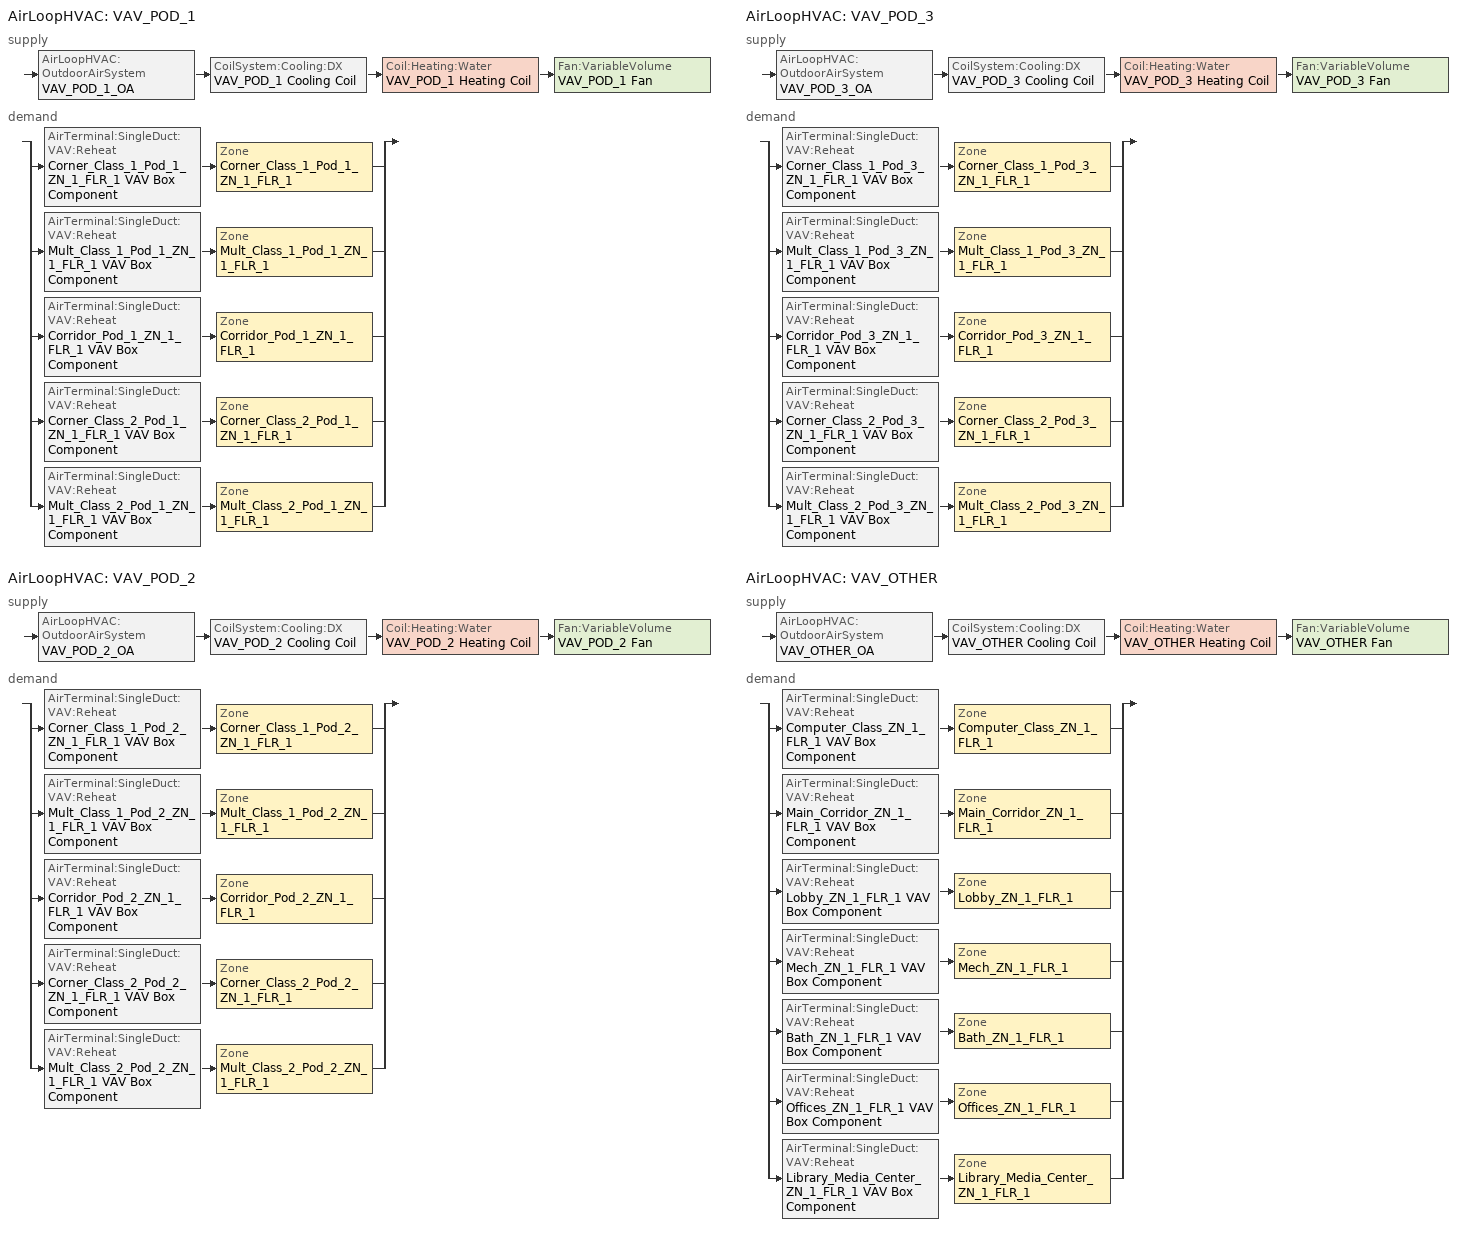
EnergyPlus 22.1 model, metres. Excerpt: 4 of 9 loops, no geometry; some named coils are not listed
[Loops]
AirLoopHVAC 'VAV_POD_1'
 supply: AirLoopHVAC:OutdoorAirSystem 'VAV_POD_1_OA' > CoilSystem:Cooling:DX 'VAV_POD_1 Cooling Coil' > Coil:Heating:Water 'VAV_POD_1 Heating Coil' > Fan:VariableVolume 'VAV_POD_1 Fan'
 demand: split
  | AirTerminal:SingleDuct:VAV:Reheat 'Corner_Class_1_Pod_1_ZN_1_FLR_1 VAV Box Component' > Zone 'Corner_Class_1_Pod_1_ZN_1_FLR_1'
  | AirTerminal:SingleDuct:VAV:Reheat 'Mult_Class_1_Pod_1_ZN_1_FLR_1 VAV Box Component' > Zone 'Mult_Class_1_Pod_1_ZN_1_FLR_1'
  | AirTerminal:SingleDuct:VAV:Reheat 'Corridor_Pod_1_ZN_1_FLR_1 VAV Box Component' > Zone 'Corridor_Pod_1_ZN_1_FLR_1'
  | AirTerminal:SingleDuct:VAV:Reheat 'Corner_Class_2_Pod_1_ZN_1_FLR_1 VAV Box Component' > Zone 'Corner_Class_2_Pod_1_ZN_1_FLR_1'
  | AirTerminal:SingleDuct:VAV:Reheat 'Mult_Class_2_Pod_1_ZN_1_FLR_1 VAV Box Component' > Zone 'Mult_Class_2_Pod_1_ZN_1_FLR_1'
AirLoopHVAC 'VAV_POD_2'
 supply: AirLoopHVAC:OutdoorAirSystem 'VAV_POD_2_OA' > CoilSystem:Cooling:DX 'VAV_POD_2 Cooling Coil' > Coil:Heating:Water 'VAV_POD_2 Heating Coil' > Fan:VariableVolume 'VAV_POD_2 Fan'
 demand: split
  | AirTerminal:SingleDuct:VAV:Reheat 'Corner_Class_1_Pod_2_ZN_1_FLR_1 VAV Box Component' > Zone 'Corner_Class_1_Pod_2_ZN_1_FLR_1'
  | AirTerminal:SingleDuct:VAV:Reheat 'Mult_Class_1_Pod_2_ZN_1_FLR_1 VAV Box Component' > Zone 'Mult_Class_1_Pod_2_ZN_1_FLR_1'
  | AirTerminal:SingleDuct:VAV:Reheat 'Corridor_Pod_2_ZN_1_FLR_1 VAV Box Component' > Zone 'Corridor_Pod_2_ZN_1_FLR_1'
  | AirTerminal:SingleDuct:VAV:Reheat 'Corner_Class_2_Pod_2_ZN_1_FLR_1 VAV Box Component' > Zone 'Corner_Class_2_Pod_2_ZN_1_FLR_1'
  | AirTerminal:SingleDuct:VAV:Reheat 'Mult_Class_2_Pod_2_ZN_1_FLR_1 VAV Box Component' > Zone 'Mult_Class_2_Pod_2_ZN_1_FLR_1'
AirLoopHVAC 'VAV_POD_3'
 supply: AirLoopHVAC:OutdoorAirSystem 'VAV_POD_3_OA' > CoilSystem:Cooling:DX 'VAV_POD_3 Cooling Coil' > Coil:Heating:Water 'VAV_POD_3 Heating Coil' > Fan:VariableVolume 'VAV_POD_3 Fan'
 demand: split
  | AirTerminal:SingleDuct:VAV:Reheat 'Corner_Class_1_Pod_3_ZN_1_FLR_1 VAV Box Component' > Zone 'Corner_Class_1_Pod_3_ZN_1_FLR_1'
  | AirTerminal:SingleDuct:VAV:Reheat 'Mult_Class_1_Pod_3_ZN_1_FLR_1 VAV Box Component' > Zone 'Mult_Class_1_Pod_3_ZN_1_FLR_1'
  | AirTerminal:SingleDuct:VAV:Reheat 'Corridor_Pod_3_ZN_1_FLR_1 VAV Box Component' > Zone 'Corridor_Pod_3_ZN_1_FLR_1'
  | AirTerminal:SingleDuct:VAV:Reheat 'Corner_Class_2_Pod_3_ZN_1_FLR_1 VAV Box Component' > Zone 'Corner_Class_2_Pod_3_ZN_1_FLR_1'
  | AirTerminal:SingleDuct:VAV:Reheat 'Mult_Class_2_Pod_3_ZN_1_FLR_1 VAV Box Component' > Zone 'Mult_Class_2_Pod_3_ZN_1_FLR_1'
AirLoopHVAC 'VAV_OTHER'
 supply: AirLoopHVAC:OutdoorAirSystem 'VAV_OTHER_OA' > CoilSystem:Cooling:DX 'VAV_OTHER Cooling Coil' > Coil:Heating:Water 'VAV_OTHER Heating Coil' > Fan:VariableVolume 'VAV_OTHER Fan'
 demand: split
  | AirTerminal:SingleDuct:VAV:Reheat 'Computer_Class_ZN_1_FLR_1 VAV Box Component' > Zone 'Computer_Class_ZN_1_FLR_1'
  | AirTerminal:SingleDuct:VAV:Reheat 'Main_Corridor_ZN_1_FLR_1 VAV Box Component' > Zone 'Main_Corridor_ZN_1_FLR_1'
  | AirTerminal:SingleDuct:VAV:Reheat 'Lobby_ZN_1_FLR_1 VAV Box Component' > Zone 'Lobby_ZN_1_FLR_1'
  | AirTerminal:SingleDuct:VAV:Reheat 'Mech_ZN_1_FLR_1 VAV Box Component' > Zone 'Mech_ZN_1_FLR_1'
  | AirTerminal:SingleDuct:VAV:Reheat 'Bath_ZN_1_FLR_1 VAV Box Component' > Zone 'Bath_ZN_1_FLR_1'
  | AirTerminal:SingleDuct:VAV:Reheat 'Offices_ZN_1_FLR_1 VAV Box Component' > Zone 'Offices_ZN_1_FLR_1'
  | AirTerminal:SingleDuct:VAV:Reheat 'Library_Media_Center_ZN_1_FLR_1 VAV Box Component' > Zone 'Library_Media_Center_ZN_1_FLR_1'
[DesignSpecification:OutdoorAir]
Name | Outdoor Air Method | Outdoor Air Flow per Person | Outdoor Air Flow per Zone Floor Area
SZ DSOA Corner_Class_1_Pod_1_ZN_1_FLR_1; SZ DSOA Mult_Class_1_Pod_1_ZN_1_FLR_1; SZ DSOA Corner_Class_2_Pod_1_ZN_1_FLR_1; SZ DSOA Mult_Class_2_Pod_1_ZN_1_FLR_1; SZ DSOA Corner_Class_1_Pod_2_ZN_1_FLR_1; SZ DSOA Mult_Class_1_Pod_2_ZN_1_FLR_1; SZ DSOA Corner_Class_2_Pod_2_ZN_1_FLR_1; SZ DSOA Mult_Class_2_Pod_2_ZN_1_FLR_1; SZ DSOA Corner_Class_1_Pod_3_ZN_1_FLR_1; SZ DSOA Mult_Class_1_Pod_3_ZN_1_FLR_1; SZ DSOA Corner_Class_2_Pod_3_ZN_1_FLR_1; SZ DSOA Mult_Class_2_Pod_3_ZN_1_FLR_1; SZ DSOA Computer_Class_ZN_1_FLR_1 | Sum | 0.00471947 | 0.000609599
SZ DSOA Corridor_Pod_1_ZN_1_FLR_1; SZ DSOA Corridor_Pod_2_ZN_1_FLR_1; SZ DSOA Corridor_Pod_3_ZN_1_FLR_1; SZ DSOA Main_Corridor_ZN_1_FLR_1 | Flow/Area |  | 0.0003048
SZ DSOA Lobby_ZN_1_FLR_1 | Flow/Area |  | 0.000558799
SZ DSOA Mech_ZN_1_FLR_1; SZ DSOA Bath_ZN_1_FLR_1 | Flow/Area |  | 0
SZ DSOA Offices_ZN_1_FLR_1 | Flow/Area |  | 0.0004318
SZ DSOA Library_Media_Center_ZN_1_FLR_1 | Flow/Area |  | 0.000863599
[DesignSpecification:ZoneAirDistribution] Zone Air Distribution Effectiveness in Cooling Mode=1; Zone Air Distribution Effectiveness in Heating Mode=1
Name | Minimum Zone Ventilation Efficiency
VAV_Zone_AirDistribution | 0.6
CM DSZAD Building
[Sizing:Zone] Zone Cooling Design Supply Air Temperature Input Method=SupplyAirTemperature; Zone Cooling Design Supply Air Temperature=12.8; Zone Heating Design Supply Air Temperature Input Method=SupplyAirTemperature; Zone Heating Design Supply Air Temperature=40; Zone Cooling Design Supply Air Humidity Ratio=0.0085; Zone Heating Design Supply Air Humidity Ratio=0.008; Cooling Design Air Flow Rate=0; Cooling Minimum Air Flow Fraction=0; Heating Design Air Flow Method=DesignDay; Heating Design Air Flow Rate=0; Design Specification Zone Air Distribution Object=VAV_Zone_AirDistribution
Name | Design Specification Outdoor Air Object | Cooling Design Air Flow Method | Cooling Minimum Air Flow
Corner_Class_1_Pod_1_ZN_1_FLR_1 | SZ DSOA Corner_Class_1_Pod_1_ZN_1_FLR_1 | DesignDay
Mult_Class_1_Pod_1_ZN_1_FLR_1 | SZ DSOA Mult_Class_1_Pod_1_ZN_1_FLR_1 | DesignDay
Corridor_Pod_1_ZN_1_FLR_1 | SZ DSOA Corridor_Pod_1_ZN_1_FLR_1 | DesignDay
Corner_Class_2_Pod_1_ZN_1_FLR_1 | SZ DSOA Corner_Class_2_Pod_1_ZN_1_FLR_1 | DesignDay
Mult_Class_2_Pod_1_ZN_1_FLR_1 | SZ DSOA Mult_Class_2_Pod_1_ZN_1_FLR_1 | DesignDay
Corner_Class_1_Pod_2_ZN_1_FLR_1 | SZ DSOA Corner_Class_1_Pod_2_ZN_1_FLR_1 | DesignDay
Mult_Class_1_Pod_2_ZN_1_FLR_1 | SZ DSOA Mult_Class_1_Pod_2_ZN_1_FLR_1 | DesignDay
Corridor_Pod_2_ZN_1_FLR_1 | SZ DSOA Corridor_Pod_2_ZN_1_FLR_1 | DesignDay
Corner_Class_2_Pod_2_ZN_1_FLR_1 | SZ DSOA Corner_Class_2_Pod_2_ZN_1_FLR_1 | DesignDay
Mult_Class_2_Pod_2_ZN_1_FLR_1 | SZ DSOA Mult_Class_2_Pod_2_ZN_1_FLR_1 | DesignDay
Corner_Class_1_Pod_3_ZN_1_FLR_1 | SZ DSOA Corner_Class_1_Pod_3_ZN_1_FLR_1 | DesignDay
Mult_Class_1_Pod_3_ZN_1_FLR_1 | SZ DSOA Mult_Class_1_Pod_3_ZN_1_FLR_1 | DesignDay
Corridor_Pod_3_ZN_1_FLR_1 | SZ DSOA Corridor_Pod_3_ZN_1_FLR_1 | DesignDay
Corner_Class_2_Pod_3_ZN_1_FLR_1 | SZ DSOA Corner_Class_2_Pod_3_ZN_1_FLR_1 | DesignDay
Mult_Class_2_Pod_3_ZN_1_FLR_1 | SZ DSOA Mult_Class_2_Pod_3_ZN_1_FLR_1 | DesignDay
Computer_Class_ZN_1_FLR_1 | SZ DSOA Computer_Class_ZN_1_FLR_1 | DesignDay
Main_Corridor_ZN_1_FLR_1 | SZ DSOA Main_Corridor_ZN_1_FLR_1 | DesignDay
Lobby_ZN_1_FLR_1 | SZ DSOA Lobby_ZN_1_FLR_1 | DesignDay
Mech_ZN_1_FLR_1 | SZ DSOA Mech_ZN_1_FLR_1 | DesignDay
Bath_ZN_1_FLR_1 | SZ DSOA Bath_ZN_1_FLR_1 | DesignDayWithLimit | 0
Offices_ZN_1_FLR_1 | SZ DSOA Offices_ZN_1_FLR_1 | DesignDay
Library_Media_Center_ZN_1_FLR_1 | SZ DSOA Library_Media_Center_ZN_1_FLR_1 | DesignDay
[Sizing:System] Type of Load to Size On=Sensible; Central Heating Maximum System Air Flow Ratio=0.3; Preheat Design Temperature=7; Preheat Design Humidity Ratio=0.008; Precool Design Temperature=12.8; Precool Design Humidity Ratio=0.008; Central Cooling Design Supply Air Temperature=12.8; Central Heating Design Supply Air Temperature=12.8; Type of Zone Sum to Use=Coincident; 100 Outdoor Air in Cooling=No; 100 Outdoor Air in Heating=No; Central Cooling Design Supply Air Humidity Ratio=0.0085; Central Heating Design Supply Air Humidity Ratio=0.008; Cooling Supply Air Flow Rate Method=DesignDay; Cooling Supply Air Flow Rate=0; Heating Supply Air Flow Rate Method=DesignDay; Heating Supply Air Flow Rate=0; System Outdoor Air Method=ZoneSum
Name | Design Outdoor Air Flow Rate
VAV_POD_1; VAV_POD_2 | 2.9651
VAV_POD_3 | 2.5591
VAV_OTHER | 1.4686
[ZoneControl:Thermostat] Control Type Schedule=Dual Zone Control Type Sched
Name | Zone or ZoneList | Control 1
Corner_Class_1_Pod_1_ZN_1_FLR_1 Thermostat | Corner_Class_1_Pod_1_ZN_1_FLR_1 | Corner_Class_1_Pod_1_ZN_1_FLR_1 Dual SP Control
Mult_Class_1_Pod_1_ZN_1_FLR_1 Thermostat | Mult_Class_1_Pod_1_ZN_1_FLR_1 | Mult_Class_1_Pod_1_ZN_1_FLR_1 Dual SP Control
Corridor_Pod_1_ZN_1_FLR_1 Thermostat | Corridor_Pod_1_ZN_1_FLR_1 | Corridor_Pod_1_ZN_1_FLR_1 Dual SP Control
Corner_Class_2_Pod_1_ZN_1_FLR_1 Thermostat | Corner_Class_2_Pod_1_ZN_1_FLR_1 | Corner_Class_2_Pod_1_ZN_1_FLR_1 Dual SP Control
Mult_Class_2_Pod_1_ZN_1_FLR_1 Thermostat | Mult_Class_2_Pod_1_ZN_1_FLR_1 | Mult_Class_2_Pod_1_ZN_1_FLR_1 Dual SP Control
Corner_Class_1_Pod_2_ZN_1_FLR_1 Thermostat | Corner_Class_1_Pod_2_ZN_1_FLR_1 | Corner_Class_1_Pod_2_ZN_1_FLR_1 Dual SP Control
Mult_Class_1_Pod_2_ZN_1_FLR_1 Thermostat | Mult_Class_1_Pod_2_ZN_1_FLR_1 | Mult_Class_1_Pod_2_ZN_1_FLR_1 Dual SP Control
Corridor_Pod_2_ZN_1_FLR_1 Thermostat | Corridor_Pod_2_ZN_1_FLR_1 | Corridor_Pod_2_ZN_1_FLR_1 Dual SP Control
Corner_Class_2_Pod_2_ZN_1_FLR_1 Thermostat | Corner_Class_2_Pod_2_ZN_1_FLR_1 | Corner_Class_2_Pod_2_ZN_1_FLR_1 Dual SP Control
Mult_Class_2_Pod_2_ZN_1_FLR_1 Thermostat | Mult_Class_2_Pod_2_ZN_1_FLR_1 | Mult_Class_2_Pod_2_ZN_1_FLR_1 Dual SP Control
Corner_Class_1_Pod_3_ZN_1_FLR_1 Thermostat | Corner_Class_1_Pod_3_ZN_1_FLR_1 | Corner_Class_1_Pod_3_ZN_1_FLR_1 Dual SP Control
Mult_Class_1_Pod_3_ZN_1_FLR_1 Thermostat | Mult_Class_1_Pod_3_ZN_1_FLR_1 | Mult_Class_1_Pod_3_ZN_1_FLR_1 Dual SP Control
Corridor_Pod_3_ZN_1_FLR_1 Thermostat | Corridor_Pod_3_ZN_1_FLR_1 | Corridor_Pod_3_ZN_1_FLR_1 Dual SP Control
Corner_Class_2_Pod_3_ZN_1_FLR_1 Thermostat | Corner_Class_2_Pod_3_ZN_1_FLR_1 | Corner_Class_2_Pod_3_ZN_1_FLR_1 Dual SP Control
Mult_Class_2_Pod_3_ZN_1_FLR_1 Thermostat | Mult_Class_2_Pod_3_ZN_1_FLR_1 | Mult_Class_2_Pod_3_ZN_1_FLR_1 Dual SP Control
Computer_Class_ZN_1_FLR_1 Thermostat | Computer_Class_ZN_1_FLR_1 | Computer_Class_ZN_1_FLR_1 Dual SP Control
Main_Corridor_ZN_1_FLR_1 Thermostat | Main_Corridor_ZN_1_FLR_1 | Main_Corridor_ZN_1_FLR_1 Dual SP Control
Lobby_ZN_1_FLR_1 Thermostat | Lobby_ZN_1_FLR_1 | Lobby_ZN_1_FLR_1 Dual SP Control
Mech_ZN_1_FLR_1 Thermostat | Mech_ZN_1_FLR_1 | Mech_ZN_1_FLR_1 Dual SP Control
Bath_ZN_1_FLR_1 Thermostat | Bath_ZN_1_FLR_1 | Bath_ZN_1_FLR_1 Dual SP Control
Offices_ZN_1_FLR_1 Thermostat | Offices_ZN_1_FLR_1 | Offices_ZN_1_FLR_1 Dual SP Control
Library_Media_Center_ZN_1_FLR_1 Thermostat | Library_Media_Center_ZN_1_FLR_1 | Library_Media_Center_ZN_1_FLR_1 Dual SP Control
[ThermostatSetpoint:DualSetpoint]
Name | Heating Setpoint Temperature Schedule | Cooling Setpoint Temperature Schedule
Corner_Class_1_Pod_1_ZN_1_FLR_1 Dual SP Control; Mult_Class_1_Pod_1_ZN_1_FLR_1 Dual SP Control; Corridor_Pod_1_ZN_1_FLR_1 Dual SP Control; Corner_Class_2_Pod_1_ZN_1_FLR_1 Dual SP Control; Mult_Class_2_Pod_1_ZN_1_FLR_1 Dual SP Control; Corner_Class_1_Pod_2_ZN_1_FLR_1 Dual SP Control; Mult_Class_1_Pod_2_ZN_1_FLR_1 Dual SP Control; Corridor_Pod_2_ZN_1_FLR_1 Dual SP Control; Corner_Class_2_Pod_2_ZN_1_FLR_1 Dual SP Control; Mult_Class_2_Pod_2_ZN_1_FLR_1 Dual SP Control; Corner_Class_1_Pod_3_ZN_1_FLR_1 Dual SP Control; Mult_Class_1_Pod_3_ZN_1_FLR_1 Dual SP Control; Corridor_Pod_3_ZN_1_FLR_1 Dual SP Control; Corner_Class_2_Pod_3_ZN_1_FLR_1 Dual SP Control; Mult_Class_2_Pod_3_ZN_1_FLR_1 Dual SP Control; Computer_Class_ZN_1_FLR_1 Dual SP Control; Main_Corridor_ZN_1_FLR_1 Dual SP Control; Lobby_ZN_1_FLR_1 Dual SP Control; Library_Media_Center_ZN_1_FLR_1 Dual SP Control | HTGSETP_SCH_YES_OPTIMUM | CLGSETP_SCH_YES_OPTIMUM
Mech_ZN_1_FLR_1 Dual SP Control; Bath_ZN_1_FLR_1 Dual SP Control | HTGSETP_SCH_Setback | CLGSETP_SCH_setup
Offices_ZN_1_FLR_1 Dual SP Control | HTGSETP_SCH_YES_OPTIMUM_w_SB | CLGSETP_SCH_YES_OPTIMUM_w_SB
[AirTerminal:SingleDuct:VAV:Reheat] Availability Schedule=Always_On; Maximum Air Flow Rate=AUTOSIZE; Maximum Hot Water or Steam Flow Rate=AUTOSIZE; Minimum Hot Water or Steam Flow Rate=0; Convergence Tolerance=0.001; Damper Heating Action=ReverseWithLimits; Maximum Flow Fraction During Reheat=0.5; Maximum Reheat Air Temperature=40
Name | Zone Minimum Air Flow Input Method | Constant Minimum Air Flow Fraction | Reheat Coil | Minimum Air Flow Fraction Schedule
Corner_Class_1_Pod_1_ZN_1_FLR_1 VAV Box Component | Constant | 0.529 | Corner_Class_1_Pod_1_ZN_1_FLR_1 VAV Box Reheat Coil
Mult_Class_1_Pod_1_ZN_1_FLR_1 VAV Box Component | Constant | 0.653 | Mult_Class_1_Pod_1_ZN_1_FLR_1 VAV Box Reheat Coil
Corridor_Pod_1_ZN_1_FLR_1 VAV Box Component | Constant | 0.226 | Corridor_Pod_1_ZN_1_FLR_1 VAV Box Reheat Coil
Corner_Class_2_Pod_1_ZN_1_FLR_1 VAV Box Component | Constant | 0.582 | Corner_Class_2_Pod_1_ZN_1_FLR_1 VAV Box Reheat Coil
Mult_Class_2_Pod_1_ZN_1_FLR_1 VAV Box Component | Constant | 0.797 | Mult_Class_2_Pod_1_ZN_1_FLR_1 VAV Box Reheat Coil
Corner_Class_1_Pod_2_ZN_1_FLR_1 VAV Box Component | Constant | 0.536 | Corner_Class_1_Pod_2_ZN_1_FLR_1 VAV Box Reheat Coil
Mult_Class_1_Pod_2_ZN_1_FLR_1 VAV Box Component | Constant | 0.669 | Mult_Class_1_Pod_2_ZN_1_FLR_1 VAV Box Reheat Coil
Corridor_Pod_2_ZN_1_FLR_1 VAV Box Component | Constant | 0.227 | Corridor_Pod_2_ZN_1_FLR_1 VAV Box Reheat Coil
Corner_Class_2_Pod_2_ZN_1_FLR_1 VAV Box Component | Constant | 0.582 | Corner_Class_2_Pod_2_ZN_1_FLR_1 VAV Box Reheat Coil
Mult_Class_2_Pod_2_ZN_1_FLR_1 VAV Box Component | Constant | 0.797 | Mult_Class_2_Pod_2_ZN_1_FLR_1 VAV Box Reheat Coil
Corner_Class_1_Pod_3_ZN_1_FLR_1 VAV Box Component | Constant | 0.536 | Corner_Class_1_Pod_3_ZN_1_FLR_1 VAV Box Reheat Coil
Mult_Class_1_Pod_3_ZN_1_FLR_1 VAV Box Component | Constant | 0.665 | Mult_Class_1_Pod_3_ZN_1_FLR_1 VAV Box Reheat Coil
Corridor_Pod_3_ZN_1_FLR_1 VAV Box Component | Constant | 0.223 | Corridor_Pod_3_ZN_1_FLR_1 VAV Box Reheat Coil
Corner_Class_2_Pod_3_ZN_1_FLR_1 VAV Box Component | Constant | 0.574 | Corner_Class_2_Pod_3_ZN_1_FLR_1 VAV Box Reheat Coil
Mult_Class_2_Pod_3_ZN_1_FLR_1 VAV Box Component | Constant | 0.772 | Mult_Class_2_Pod_3_ZN_1_FLR_1 VAV Box Reheat Coil
Computer_Class_ZN_1_FLR_1 VAV Box Component | Constant | 0.71 | Computer_Class_ZN_1_FLR_1 VAV Box Reheat Coil
Main_Corridor_ZN_1_FLR_1 VAV Box Component | Constant | 0.311 | Main_Corridor_ZN_1_FLR_1 VAV Box Reheat Coil
Lobby_ZN_1_FLR_1 VAV Box Component | Constant | 0.287 | Lobby_ZN_1_FLR_1 VAV Box Reheat Coil
Mech_ZN_1_FLR_1 VAV Box Component | Constant | 0.01 | Mech_ZN_1_FLR_1 VAV Box Reheat Coil
Bath_ZN_1_FLR_1 VAV Box Component | Constant | 0.01 | Bath_ZN_1_FLR_1 VAV Box Reheat Coil
Offices_ZN_1_FLR_1 VAV Box Component | Scheduled |  | Offices_ZN_1_FLR_1 VAV Box Reheat Coil | Offices_ZN_1_FLR_1_MDP_Sch
Library_Media_Center_ZN_1_FLR_1 VAV Box Component | Constant | 0.383 | Library_Media_Center_ZN_1_FLR_1 VAV Box Reheat Coil
[Zone equipment]
Corner_Class_1_Pod_1_ZN_1_FLR_1: Corner_Class_1_Pod_1_ZN_1_FLR_1 VAV Box Component
Mult_Class_1_Pod_1_ZN_1_FLR_1: Mult_Class_1_Pod_1_ZN_1_FLR_1 VAV Box Component
Corridor_Pod_1_ZN_1_FLR_1: Corridor_Pod_1_ZN_1_FLR_1 VAV Box Component
Corner_Class_2_Pod_1_ZN_1_FLR_1: Corner_Class_2_Pod_1_ZN_1_FLR_1 VAV Box Component
Mult_Class_2_Pod_1_ZN_1_FLR_1: Mult_Class_2_Pod_1_ZN_1_FLR_1 VAV Box Component
Corner_Class_1_Pod_2_ZN_1_FLR_1: Corner_Class_1_Pod_2_ZN_1_FLR_1 VAV Box Component
Mult_Class_1_Pod_2_ZN_1_FLR_1: Mult_Class_1_Pod_2_ZN_1_FLR_1 VAV Box Component
Corridor_Pod_2_ZN_1_FLR_1: Corridor_Pod_2_ZN_1_FLR_1 VAV Box Component
Corner_Class_2_Pod_2_ZN_1_FLR_1: Corner_Class_2_Pod_2_ZN_1_FLR_1 VAV Box Component
Mult_Class_2_Pod_2_ZN_1_FLR_1: Mult_Class_2_Pod_2_ZN_1_FLR_1 VAV Box Component
Corner_Class_1_Pod_3_ZN_1_FLR_1: Corner_Class_1_Pod_3_ZN_1_FLR_1 VAV Box Component
Mult_Class_1_Pod_3_ZN_1_FLR_1: Mult_Class_1_Pod_3_ZN_1_FLR_1 VAV Box Component
Corridor_Pod_3_ZN_1_FLR_1: Corridor_Pod_3_ZN_1_FLR_1 VAV Box Component
Corner_Class_2_Pod_3_ZN_1_FLR_1: Corner_Class_2_Pod_3_ZN_1_FLR_1 VAV Box Component
Mult_Class_2_Pod_3_ZN_1_FLR_1: Mult_Class_2_Pod_3_ZN_1_FLR_1 VAV Box Component
Computer_Class_ZN_1_FLR_1: Computer_Class_ZN_1_FLR_1 VAV Box Component
Main_Corridor_ZN_1_FLR_1: Main_Corridor_ZN_1_FLR_1 VAV Box Component
Lobby_ZN_1_FLR_1: Lobby_ZN_1_FLR_1 VAV Box Component
Mech_ZN_1_FLR_1: Mech_ZN_1_FLR_1 VAV Box Component
Bath_ZN_1_FLR_1: Bath_ZN_1_FLR_1 Exhaust Fan, Bath_ZN_1_FLR_1 VAV Box Component
Offices_ZN_1_FLR_1: Offices_ZN_1_FLR_1 VAV Box Component
Library_Media_Center_ZN_1_FLR_1: Library_Media_Center_ZN_1_FLR_1 Exhaust Fan, Library_Media_Center_ZN_1_FLR_1 VAV Box Component
[Fan:VariableVolume] Availability Schedule=HVACOperationSchd; Pressure Rise=1389.42; Maximum Flow Rate=AUTOSIZE; Fan Power Minimum Flow Rate Input Method=Fraction; Fan Power Minimum Flow Fraction=0.25; Motor In Airstream Fraction=1; Fan Power Coefficient 1=0.0408; Fan Power Coefficient 2=0.088; Fan Power Coefficient 3=-0.0729; Fan Power Coefficient 4=0.9437; Fan Power Coefficient 5=0
Name | Fan Total Efficiency | Motor Efficiency
VAV_POD_1 Fan; VAV_POD_2 Fan; VAV_OTHER Fan | 0.6045 | 0.93
VAV_POD_3 Fan | 0.6006 | 0.924
[Fan:ZoneExhaust] Availability Schedule=Hours_of_operation; Maximum Flow Rate=0.283168; EndUse Subcategory=General
Name | Fan Total Efficiency | Pressure Rise | Balanced Exhaust Fraction Schedule
Bath_ZN_1_FLR_1 Exhaust Fan | 0.385 | 125 | Bath_ZN_1_FLR_1 Exhaust Fan Balanced Exhaust Fraction Schedule
Library_Media_Center_ZN_1_FLR_1 Exhaust Fan | 1 | 0
[Coil:Cooling:DX:TwoSpeed] Availability Schedule=Always_On; High Speed Gross Rated Total Cooling Capacity=AUTOSIZE; High Speed Rated Sensible Heat Ratio=AUTOSIZE; High Speed Gross Rated Cooling COP=3.56925; High Speed Rated Air Flow Rate=AUTOSIZE; Total Cooling Capacity Function of Temperature Curve=LgDX_CapFT; Total Cooling Capacity Function of Flow Fraction Curve=LgDX_CapFF; Energy Input Ratio Function of Temperature Curve=LgDX_EIRFT; Energy Input Ratio Function of Flow Fraction Curve=LgDX_EIRFF; Part Load Fraction Correlation Curve=LgDX_PLR; Low Speed Gross Rated Total Cooling Capacity=AUTOSIZE; Low Speed Gross Rated Sensible Heat Ratio=AUTOSIZE; Low Speed Gross Rated Cooling COP=3.56925; Low Speed Rated Air Flow Rate=AUTOSIZE; Low Speed Total Cooling Capacity Function of Temperature Curve=LgDX_CapFT; Low Speed Energy Input Ratio Function of Temperature Curve=LgDX_EIRFT
VAV_POD_1 Cooling Coil; VAV_POD_2 Cooling Coil; VAV_POD_3 Cooling Coil; VAV_OTHER Cooling Coil
[Coil:Heating:Water] Availability Schedule=Always_On; UFactor Times Area Value=AUTOSIZE; Maximum Water Flow Rate=AUTOSIZE; Performance Input Method=UFactorTimesAreaAndDesignWaterFlowRate; Rated Capacity=AUTOSIZE; Rated Inlet Water Temperature=60; Rated Inlet Air Temperature=2.8; Rated Outlet Water Temperature=48.89; Rated Outlet Air Temperature=12.8
VAV_POD_1 Heating Coil; VAV_POD_2 Heating Coil; VAV_POD_3 Heating Coil; VAV_OTHER Heating Coil
[CoilSystem:Cooling:DX] Availability Schedule=Always_On
Name | Cooling Coil
VAV_POD_1 Cooling Coil | VAV_POD_1 Cooling Coil
VAV_POD_2 Cooling Coil | VAV_POD_2 Cooling Coil
VAV_POD_3 Cooling Coil | VAV_POD_3 Cooling Coil
VAV_OTHER Cooling Coil | VAV_OTHER Cooling Coil
[HeatExchanger:AirToAir:SensibleAndLatent] Availability Schedule=Always_On; Nominal Supply Air Flow Rate=AUTOSIZE; Sensible Effectiveness at 100 Heating Air Flow=0.7; Latent Effectiveness at 100 Heating Air Flow=0.6; Sensible Effectiveness at 75 Heating Air Flow=0.7; Latent Effectiveness at 75 Heating Air Flow=0.6; Sensible Effectiveness at 100 Cooling Air Flow=0.75; Latent Effectiveness at 100 Cooling Air Flow=0.6; Sensible Effectiveness at 75 Cooling Air Flow=0.75; Latent Effectiveness at 75 Cooling Air Flow=0.6; Supply Air Outlet Temperature Control=Yes; Heat Exchanger Type=Rotary; Frost Control Type=ExhaustOnly; Threshold Temperature=-23.3; Initial Defrost Time Fraction=0.167; Rate of Defrost Time Fraction Increase=1.44
Name | Nominal Electric Power
VAV_POD_1 OA Heat Recovery; VAV_POD_2 OA Heat Recovery | 2177.46
VAV_POD_3 OA Heat Recovery | 1886.15
[Controller:WaterCoil] Control Variable=Temperature; Action=NORMAL; Actuator Variable=FLOW; Controller Convergence Tolerance=0.0001; Maximum Actuated Flow=AUTOSIZE; Minimum Actuated Flow=0
VAV_POD_1_HeatC_Controller; VAV_POD_2_HeatC_Controller; VAV_POD_3_HeatC_Controller; VAV_OTHER_HeatC_Controller
[Controller:OutdoorAir] Minimum Outdoor Air Flow Rate=0; Maximum Outdoor Air Flow Rate=AUTOSIZE; Economizer Control Type=DifferentialDryBulb; Economizer Control Action Type=ModulateFlow; Lockout Type=LockoutWithHeating; Minimum Limit Type=FixedMinimum; Minimum Outdoor Air Schedule=MinOA_MotorizedDamper_Sched
Name | Maximum Fraction of Outdoor Air Schedule | Mechanical Ventilation Controller | Heat Recovery Bypass Control Type
VAV_POD_1_OA_Controller | VAV_POD_1 Max OA Fraction | VAV_POD_1_DCV | BypassWhenOAFlowGreaterThanMinimum
VAV_POD_2_OA_Controller | VAV_POD_2 Max OA Fraction | VAV_POD_2_DCV | BypassWhenOAFlowGreaterThanMinimum
VAV_POD_3_OA_Controller | VAV_POD_3 Max OA Fraction | VAV_POD_3_DCV | BypassWhenOAFlowGreaterThanMinimum
VAV_OTHER_OA_Controller | VAV_OTHER Max OA Fraction | VAV_OTHER_DCV
[Controller:MechanicalVentilation] Availability Schedule=MinOA_MotorizedDamper_Sched; Demand Controlled Ventilation=Yes; System Outdoor Air Method=Standard62.1VentilationRateProcedure; Design Specification Zone Air Distribution Object Name 1=CM DSZAD Building; Design Specification Zone Air Distribution Object Name 2=CM DSZAD Building; Design Specification Zone Air Distribution Object Name 3=CM DSZAD Building; Design Specification Zone Air Distribution Object Name 4=CM DSZAD Building; Design Specification Zone Air Distribution Object Name 5=CM DSZAD Building
Name | Zone or ZoneList 1 | Design Specification Outdoor Air Object Name 1 | Zone or ZoneList 2 | Design Specification Outdoor Air Object Name 2 | Zone or ZoneList 3 | Design Specification Outdoor Air Object Name 3 | Zone or ZoneList 4 | Design Specification Outdoor Air Object Name 4 | Zone or ZoneList 5 | Design Specification Outdoor Air Object Name 5 | Zone or ZoneList 6 | Design Specification Outdoor Air Object Name 6 | Design Specification Zone Air Distribution Object Name 6 | Zone or ZoneList 7 | Design Specification Outdoor Air Object Name 7 | Design Specification Zone Air Distribution Object Name 7
VAV_POD_1_DCV | Corner_Class_1_Pod_1_ZN_1_FLR_1 | SZ DSOA Corner_Class_1_Pod_1_ZN_1_FLR_1 | Mult_Class_1_Pod_1_ZN_1_FLR_1 | SZ DSOA Mult_Class_1_Pod_1_ZN_1_FLR_1 | Corridor_Pod_1_ZN_1_FLR_1 | SZ DSOA Corridor_Pod_1_ZN_1_FLR_1 | Corner_Class_2_Pod_1_ZN_1_FLR_1 | SZ DSOA Corner_Class_2_Pod_1_ZN_1_FLR_1 | Mult_Class_2_Pod_1_ZN_1_FLR_1 | SZ DSOA Mult_Class_2_Pod_1_ZN_1_FLR_1
VAV_POD_2_DCV | Corner_Class_1_Pod_2_ZN_1_FLR_1 | SZ DSOA Corner_Class_1_Pod_2_ZN_1_FLR_1 | Mult_Class_1_Pod_2_ZN_1_FLR_1 | SZ DSOA Mult_Class_1_Pod_2_ZN_1_FLR_1 | Corridor_Pod_2_ZN_1_FLR_1 | SZ DSOA Corridor_Pod_2_ZN_1_FLR_1 | Corner_Class_2_Pod_2_ZN_1_FLR_1 | SZ DSOA Corner_Class_2_Pod_2_ZN_1_FLR_1 | Mult_Class_2_Pod_2_ZN_1_FLR_1 | SZ DSOA Mult_Class_2_Pod_2_ZN_1_FLR_1
VAV_POD_3_DCV | Corner_Class_1_Pod_3_ZN_1_FLR_1 | SZ DSOA Corner_Class_1_Pod_3_ZN_1_FLR_1 | Mult_Class_1_Pod_3_ZN_1_FLR_1 | SZ DSOA Mult_Class_1_Pod_3_ZN_1_FLR_1 | Corridor_Pod_3_ZN_1_FLR_1 | SZ DSOA Corridor_Pod_3_ZN_1_FLR_1 | Corner_Class_2_Pod_3_ZN_1_FLR_1 | SZ DSOA Corner_Class_2_Pod_3_ZN_1_FLR_1 | Mult_Class_2_Pod_3_ZN_1_FLR_1 | SZ DSOA Mult_Class_2_Pod_3_ZN_1_FLR_1
VAV_OTHER_DCV | Computer_Class_ZN_1_FLR_1 | SZ DSOA Computer_Class_ZN_1_FLR_1 | Main_Corridor_ZN_1_FLR_1 | SZ DSOA Main_Corridor_ZN_1_FLR_1 | Lobby_ZN_1_FLR_1 | SZ DSOA Lobby_ZN_1_FLR_1 | Mech_ZN_1_FLR_1 | SZ DSOA Mech_ZN_1_FLR_1 | Bath_ZN_1_FLR_1 | SZ DSOA Bath_ZN_1_FLR_1 | Offices_ZN_1_FLR_1 | SZ DSOA Offices_ZN_1_FLR_1 | CM DSZAD Building | Library_Media_Center_ZN_1_FLR_1 | SZ DSOA Library_Media_Center_ZN_1_FLR_1 | CM DSZAD Building
[AirLoopHVAC] Design Supply Air Flow Rate=AUTOSIZE
VAV_POD_1; VAV_POD_2; VAV_POD_3; VAV_OTHER
[EnergyManagementSystem:Sensor]
Name | OutputVariable or OutputMeter Index Key | OutputVariable or OutputMeter
cCL1_Pod_1_ZN_1_FLR_1_LSr | Corner_Class_1_Pod_1_ZN_1_FLR_1 | Zone Lights Electricity Rate
cCL1_Pod_1_ZN_1_FLR_1_OSr; cPOD1_ZN_1_FLR_1_OSr; cPOD2_ZN_1_FLR_1_OSr; cPOD3_ZN_1_FLR_1_OSr; Main_Corridor_ZN_1_FLR_1_OSr; Lobby_ZN_1_FLR_1_OSr; Mech_ZN_1_FLR_1_OSr; Bath_ZN_1_FLR_1_OSr | Corner_Class_1_Pod_1_ZN_1_FLR_1 | People Occupant Count
mCl1_Pod_1_ZN_1_FLR_1_LSr | Mult_Class_1_Pod_1_ZN_1_FLR_1 | Zone Lights Electricity Rate
mCl1_Pod_1_ZN_1_FLR_1_OSr | Mult_Class_1_Pod_1_ZN_1_FLR_1 | People Occupant Count
cPOD1_ZN_1_FLR_1_LSr | Corridor_Pod_1_ZN_1_FLR_1 | Zone Lights Electricity Rate
cCL2_Pod_1_ZN_1_FLR_1_LSr | Corner_Class_2_Pod_1_ZN_1_FLR_1 | Zone Lights Electricity Rate
cCL2_Pod_1_ZN_1_FLR_1_OSr | Corner_Class_2_Pod_1_ZN_1_FLR_1 | People Occupant Count
mCl2_Pod_1_ZN_1_FLR_1_LSr | Mult_Class_2_Pod_1_ZN_1_FLR_1 | Zone Lights Electricity Rate
mCl2_Pod_1_ZN_1_FLR_1_OSr | Mult_Class_2_Pod_1_ZN_1_FLR_1 | People Occupant Count
cCL1_Pod_2_ZN_1_FLR_1_LSr | Corner_Class_1_Pod_2_ZN_1_FLR_1 | Zone Lights Electricity Rate
cCL1_Pod_2_ZN_1_FLR_1_OSr | Corner_Class_1_Pod_2_ZN_1_FLR_1 | People Occupant Count
mCl1_Pod_2_ZN_1_FLR_1_LSr | Mult_Class_1_Pod_2_ZN_1_FLR_1 | Zone Lights Electricity Rate
mCl1_Pod_2_ZN_1_FLR_1_OSr | Mult_Class_1_Pod_2_ZN_1_FLR_1 | People Occupant Count
cPOD2_ZN_1_FLR_1_LSr | Corridor_Pod_2_ZN_1_FLR_1 | Zone Lights Electricity Rate
cCL2_Pod_2_ZN_1_FLR_1_LSr | Corner_Class_2_Pod_2_ZN_1_FLR_1 | Zone Lights Electricity Rate
cCL2_Pod_2_ZN_1_FLR_1_OSr | Corner_Class_2_Pod_2_ZN_1_FLR_1 | People Occupant Count
mCl2_Pod_2_ZN_1_FLR_1_LSr | Mult_Class_2_Pod_2_ZN_1_FLR_1 | Zone Lights Electricity Rate
mCl2_Pod_2_ZN_1_FLR_1_OSr | Mult_Class_2_Pod_2_ZN_1_FLR_1 | People Occupant Count
cCL1_Pod_3_ZN_1_FLR_1_LSr | Corner_Class_1_Pod_3_ZN_1_FLR_1 | Zone Lights Electricity Rate
cCL1_Pod_3_ZN_1_FLR_1_OSr | Corner_Class_1_Pod_3_ZN_1_FLR_1 | People Occupant Count
mCl1_Pod_3_ZN_1_FLR_1_LSr | Mult_Class_1_Pod_3_ZN_1_FLR_1 | Zone Lights Electricity Rate
mCl1_Pod_3_ZN_1_FLR_1_OSr | Mult_Class_1_Pod_3_ZN_1_FLR_1 | People Occupant Count
cPOD3_ZN_1_FLR_1_LSr | Corridor_Pod_3_ZN_1_FLR_1 | Zone Lights Electricity Rate
cCL2_Pod_3_ZN_1_FLR_1_LSr | Corner_Class_2_Pod_3_ZN_1_FLR_1 | Zone Lights Electricity Rate
cCL2_Pod_3_ZN_1_FLR_1_OSr | Corner_Class_2_Pod_3_ZN_1_FLR_1 | People Occupant Count
mCl2_Pod_3_ZN_1_FLR_1_LSr | Mult_Class_2_Pod_3_ZN_1_FLR_1 | Zone Lights Electricity Rate
mCl2_Pod_3_ZN_1_FLR_1_OSr | Mult_Class_2_Pod_3_ZN_1_FLR_1 | People Occupant Count
cPCLZN_1_FLR_1_LSr | Computer_Class_ZN_1_FLR_1 | Zone Lights Electricity Rate
cPCLZN_1_FLR_1_OSr | Computer_Class_ZN_1_FLR_1 | People Occupant Count
Main_Corridor_ZN_1_FLR_1_LSr | Main_Corridor_ZN_1_FLR_1 | Zone Lights Electricity Rate
Lobby_ZN_1_FLR_1_LSr | Lobby_ZN_1_FLR_1 | Zone Lights Electricity Rate
Mech_ZN_1_FLR_1_LSr | Mech_ZN_1_FLR_1 | Zone Lights Electricity Rate
Bath_ZN_1_FLR_1_LSr | Bath_ZN_1_FLR_1 | Zone Lights Electricity Rate
Offices_ZN_1_FLR_1_LSr | Offices_ZN_1_FLR_1 | Zone Lights Electricity Rate
Offices_ZN_1_FLR_1_OSr | Offices_ZN_1_FLR_1 | People Occupant Count
LMC_ZN_1_FLR_1_LSr | Library_Media_Center_ZN_1_FLR_1 | Zone Lights Electricity Rate
LMC_ZN_1_FLR_1_OSr | Library_Media_Center_ZN_1_FLR_1 | People Occupant Count
vav_pod_1_OA_VRP | VAV_POD_1 | Air System Outdoor Air Mechanical Ventilation Requested Mass Flow Rate
vav_pod_1_OA | VAV_POD_1 | Air System Outdoor Air Mass Flow Rate
vav_pod_1_SUPPLY_FLOW | VAV_POD_1_OA-VAV_POD_1_CoolCNode | System Node Standard Density Volume Flow Rate
vav_pod_2_OA_VRP | VAV_POD_2 | Air System Outdoor Air Mechanical Ventilation Requested Mass Flow Rate
vav_pod_2_OA | VAV_POD_2 | Air System Outdoor Air Mass Flow Rate
vav_pod_2_SUPPLY_FLOW | VAV_POD_2_OA-VAV_POD_2_CoolCNode | System Node Standard Density Volume Flow Rate
vav_pod_3_OA_VRP | VAV_POD_3 | Air System Outdoor Air Mechanical Ventilation Requested Mass Flow Rate
vav_pod_3_OA | VAV_POD_3 | Air System Outdoor Air Mass Flow Rate
vav_pod_3_SUPPLY_FLOW | VAV_POD_3_OA-VAV_POD_3_CoolCNode | System Node Standard Density Volume Flow Rate
vav_other_OA_VRP | VAV_OTHER | Air System Outdoor Air Mechanical Ventilation Requested Mass Flow Rate
vav_other_OA | VAV_OTHER | Air System Outdoor Air Mass Flow Rate
vav_other_SUPPLY_FLOW | VAV_OTHER_OA-VAV_OTHER_CoolCNode | System Node Standard Density Volume Flow Rate
[EnergyManagementSystem:Program]
SetBoilerCurve: IF BoilerPLR >= PLRx; IF BoilerType == 1; SET BoilerCurve = 0.975 + 0.305*BoilerPLR - 0.527*(BoilerPLR^2) + 0.249*(BoilerPLR^3); ELSEIF BoilerType == 2; SET BoilerCurve = 0.907 + 0.320*BoilerPLR - 0.420*(BoilerPLR^2) + 0.193*(BoilerPLR^3); ELSE; SET BoilerCurve = 0.492 + 1.41*BoilerPLR - 1.529*(BoilerPLR^2) + 0.628*(BoilerPLR^3); ENDIF; ELSE; IF BoilerPLR == 0; SET BoilerCurve = NULL; ELSE; IF BoilerPLR <0.05; SET BoilerCurve = (0.05/(0.05 + SkinLossRate)) * (Ecx/EtRated); ELSE; SET BoilerCurve = (BoilerPLR/(BoilerPLR + SkinLossRate)) * (Ecx/EtRated); ENDIF; ENDIF; ENDIF
[EnergyManagementSystem:GlobalVariable]
Wired_LTG
BoilerType; CapRated; EtRated; PLRx; Ecx; SkinLossRate
[EnergyManagementSystem:InternalVariable] Internal Data Type=Zone Floor Area
Name | Internal Data Index Key
cCL1_Pod_1_ZN_1_FLR_1_Area | Corner_Class_1_Pod_1_ZN_1_FLR_1
mCl1_Pod_1_ZN_1_FLR_1_Area | Mult_Class_1_Pod_1_ZN_1_FLR_1
cPOD1_ZN_1_FLR_1_Area | Corridor_Pod_1_ZN_1_FLR_1
cCL2_Pod_1_ZN_1_FLR_1_Area | Corner_Class_2_Pod_1_ZN_1_FLR_1
mCl2_Pod_1_ZN_1_FLR_1_Area | Mult_Class_2_Pod_1_ZN_1_FLR_1
cCL1_Pod_2_ZN_1_FLR_1_Area | Corner_Class_1_Pod_2_ZN_1_FLR_1
mCl1_Pod_2_ZN_1_FLR_1_Area | Mult_Class_1_Pod_2_ZN_1_FLR_1
cPOD2_ZN_1_FLR_1_Area | Corridor_Pod_2_ZN_1_FLR_1
cCL2_Pod_2_ZN_1_FLR_1_Area | Corner_Class_2_Pod_2_ZN_1_FLR_1
mCl2_Pod_2_ZN_1_FLR_1_Area | Mult_Class_2_Pod_2_ZN_1_FLR_1
cCL1_Pod_3_ZN_1_FLR_1_Area | Corner_Class_1_Pod_3_ZN_1_FLR_1
mCl1_Pod_3_ZN_1_FLR_1_Area | Mult_Class_1_Pod_3_ZN_1_FLR_1
cPOD3_ZN_1_FLR_1_Area | Corridor_Pod_3_ZN_1_FLR_1
cCL2_Pod_3_ZN_1_FLR_1_Area | Corner_Class_2_Pod_3_ZN_1_FLR_1
mCl2_Pod_3_ZN_1_FLR_1_Area | Mult_Class_2_Pod_3_ZN_1_FLR_1
cPCLZN_1_FLR_1_Area | Computer_Class_ZN_1_FLR_1
Main_Corridor_ZN_1_FLR_1_Area | Main_Corridor_ZN_1_FLR_1
Lobby_ZN_1_FLR_1_Area | Lobby_ZN_1_FLR_1
Mech_ZN_1_FLR_1_Area | Mech_ZN_1_FLR_1
Bath_ZN_1_FLR_1_Area | Bath_ZN_1_FLR_1
Offices_ZN_1_FLR_1_Area | Offices_ZN_1_FLR_1
LMC_ZN_1_FLR_1_Area | Library_Media_Center_ZN_1_FLR_1
[SetpointManager:MixedAir] Control Variable=Temperature
Name | Setpoint Node or NodeList
VAV_POD_1_CoolC SAT Manager | VAV_POD_1_CoolC-VAV_POD_1_HeatCNode
VAV_POD_1_HeatC MixedAir Manager | VAV_POD_1_HeatC-VAV_POD_1 FanNode
VAV_POD_1_OAMixed Air Temp Manager | VAV_POD_1_OA-VAV_POD_1_CoolCNode
VAV_POD_2_CoolC SAT Manager | VAV_POD_2_CoolC-VAV_POD_2_HeatCNode
VAV_POD_2_HeatC MixedAir Manager | VAV_POD_2_HeatC-VAV_POD_2 FanNode
VAV_POD_2_OAMixed Air Temp Manager | VAV_POD_2_OA-VAV_POD_2_CoolCNode
VAV_POD_3_CoolC SAT Manager | VAV_POD_3_CoolC-VAV_POD_3_HeatCNode
VAV_POD_3_HeatC MixedAir Manager | VAV_POD_3_HeatC-VAV_POD_3 FanNode
VAV_POD_3_OAMixed Air Temp Manager | VAV_POD_3_OA-VAV_POD_3_CoolCNode
VAV_OTHER_CoolC SAT Manager | VAV_OTHER_CoolC-VAV_OTHER_HeatCNode
VAV_OTHER_HeatC MixedAir Manager | VAV_OTHER_HeatC-VAV_OTHER FanNode
VAV_OTHER_OAMixed Air Temp Manager | VAV_OTHER_OA-VAV_OTHER_CoolCNode
[SetpointManager:OutdoorAirPretreat] Control Variable=Temperature; Minimum Setpoint Temperature=-99; Maximum Setpoint Temperature=99; Minimum Setpoint Humidity Ratio=1e-05; Maximum Setpoint Humidity Ratio=1
Name | Setpoint Node or NodeList
VAV_POD_1 Heat Exchanger Supply Air Temp Manager | VAV_POD_1 Heat Recovery Outlet Node
VAV_POD_2 Heat Exchanger Supply Air Temp Manager | VAV_POD_2 Heat Recovery Outlet Node
VAV_POD_3 Heat Exchanger Supply Air Temp Manager | VAV_POD_3 Heat Recovery Outlet Node
[SetpointManager:Warmest] Control Variable=Temperature; Minimum Setpoint Temperature=12.8; Maximum Setpoint Temperature=15.6; Strategy=MaximumTemperature
Name | HVAC Air Loop | Setpoint Node or NodeList
VAV_POD_1 Supply Air Temperature Manager | VAV_POD_1 | VAV_POD_1 Supply Equipment Outlet Node
VAV_POD_2 Supply Air Temperature Manager | VAV_POD_2 | VAV_POD_2 Supply Equipment Outlet Node
VAV_POD_3 Supply Air Temperature Manager | VAV_POD_3 | VAV_POD_3 Supply Equipment Outlet Node
VAV_OTHER Supply Air Temperature Manager | VAV_OTHER | VAV_OTHER Supply Equipment Outlet Node
[Schedule:Compact]
ALWAYS_ON: Through: 12/31, For: AllDays, Until: 24:00, 1
Dual Zone Control Type Sched: Through: 12/31, For: AllDays, Until: 24:00, 4
Hours_of_operation; HVACOperationSchd; Bath_ZN_1_FLR_1 Exhaust Fan Balanced Exhaust Fraction Schedule: Through: 12/31, For: Weekdays SummerDesignDay WinterDesignDay, Until: 07:00, 0, Until: 21:00, 1, Until: 24:00, 0, For: WeekEnds Holidays AllOtherDays, Until: 24:00, 0
HTGSETP_SCH_YES_OPTIMUM: Through: 12/31, For: SummerDesignDay, Until: 24:00, 15.6, For: WinterDesignDay, Until: 24:00, 21, For: Weekdays, Until: 06:00, 15.6, Until: 07:00, 17.8, Until: 08:00, 20, Until: 21:00, 21, Until: 24:00, 15.6, For: WeekEnds Holidays AllOtherDays, Until: 24:00, 15.6
HTGSETP_SCH_YES_OPTIMUM_w_SB: Through: 6/30, For: Weekdays, Until: 01:00, 15.6, Until: 02:00, 15.6, Until: 03:00, 15.6, Until: 04:00, 15.6, Until: 05:00, 15.6, Until: 06:00, 15.6, Until: 07:00, 17.8, Until: 08:00, 20, Until: 09:00, 21, Until: 10:00, 21, Until: 11:00, 21, Until: 12:00, 21, Until: 13:00, 20.4444, Until: 14:00, 21, Until: 15:00, 20.4444, Until: 16:00, 21, Until: 17:00, 21, Until: 18:00, 21, Until: 19:00, 21, Until: 20:00, 21, Until: 21:00, 21, Until: 22:00, 15.6, Until: 23:00, 15.6, Until: 24:00, 15.6, For: SummerDesignDay, Until: 24:00, 15.6, For: WinterDesignDay, Until: 24:00, 21, For: WeekEnds Holidays AllOtherDays, Until: 24:00, 15.6, Through: 9/1, For: Weekdays, Until: 01:00, 15.6, Until: 02:00, 15.6, Until: 03:00, 15.6, Until: 04:00, 15.6, Until: 05:00, 15.6, Until: 06:00, 15.6, Until: 07:00, 17.8, Until: 08:00, 20, Until: 09:00, 21, Until: 10:00, 21, Until: 11:00, 21, Until: 12:00, 20.4444, Until: 13:00, 21, Until: 14:00, 21, Until: 15:00, 20.4444, Until: 16:00, 21, Until: 17:00, 21, Until: 18:00, 21, Until: 19:00, 21, Until: 20:00, 21, Until: 21:00, 21, Until: 22:00, 15.6, Until: 23:00, 15.6, Until: 24:00, 15.6, For: SummerDesignDay, Until: 24:00, 15.6, For: WinterDesignDay, Until: 24:00, 21, For: WeekEnds Holidays AllOtherDays, Until: 24:00, 15.6, Through: 12/31, For: Weekdays, Until: 01:00, 15.6, Until: 02:00, 15.6, Until: 03:00, 15.6, Until: 04:00, 15.6, Until: 05:00, 15.6, Until: 06:00, 15.6, Until: 07:00, 17.8, Until: 08:00, 20, Until: 09:00, 21, Until: 10:00, 21, Until: 11:00, 21, Until: 12:00, 21, Until: 13:00, 20.4444, Until: 14:00, 21, Until: 15:00, 20.4444, Until: 16:00, 21, Until: 17:00, 21, Until: 18:00, 21, Until: 19:00, 21, Until: 20:00, 21, Until: 21:00, 21, Until: 22:00, 15.6, Until: 23:00, 15.6, Until: 24:00, 15.6, For: SummerDesignDay, Until: 24:00, 15.6, For: WinterDesignDay, Until: 24:00, 21, For: WeekEnds Holidays AllOtherDays, Until: 24:00, 15.6
HTGSETP_SCH_Setback: Through: 12/31, For: SummerDesignDay, Until: 24:00, 15.6, For: WinterDesignDay, Until: 24:00, 21, For: Weekdays, Until: 09:00, 15.6, Until: 21:00, 15.6, Until: 24:00, 15.6, For: WeekEnds Holidays AllOtherDays, Until: 24:00, 15.6
CLGSETP_SCH_YES_OPTIMUM: Through: 12/31, For: SummerDesignDay, Until: 24:00, 24, For: WinterDesignDay, Until: 24:00, 26.7, For: Weekdays, Until: 06:00, 26.7, Until: 07:00, 25.6, Until: 08:00, 25, Until: 21:00, 24, Until: 24:00, 26.7, For: WeekEnds Holidays AllOtherDays, Until: 24:00, 26.7
CLGSETP_SCH_Yes_Optimum_w_SB: Through: 6/30, For: Weekdays, Until: 01:00, 26.7, Until: 02:00, 26.7, Until: 03:00, 26.7, Until: 04:00, 26.7, Until: 05:00, 26.7, Until: 06:00, 26.7, Until: 07:00, 25.6, Until: 08:00, 25, Until: 09:00, 24, Until: 10:00, 24, Until: 11:00, 24, Until: 12:00, 24, Until: 13:00, 24.5556, Until: 14:00, 24, Until: 15:00, 24.5556, Until: 16:00, 24, Until: 17:00, 24, Until: 18:00, 24, Until: 19:00, 24, Until: 20:00, 24, Until: 21:00, 24, Until: 22:00, 26.7, Until: 23:00, 26.7, Until: 24:00, 26.7, For: SummerDesignDay, Until: 24:00, 24, For: WinterDesignDay, Until: 24:00, 26.7, For: WeekEnds Holidays AllOtherDays, Until: 24:00, 26.7, Through: 9/1, For: Weekdays, Until: 01:00, 26.7, Until: 02:00, 26.7, Until: 03:00, 26.7, Until: 04:00, 26.7, Until: 05:00, 26.7, Until: 06:00, 26.7, Until: 07:00, 25.6, Until: 08:00, 25, Until: 09:00, 24, Until: 10:00, 24, Until: 11:00, 24, Until: 12:00, 24.5556, Until: 13:00, 24, Until: 14:00, 24, Until: 15:00, 24.5556, Until: 16:00, 24, Until: 17:00, 24, Until: 18:00, 24, Until: 19:00, 24, Until: 20:00, 24, Until: 21:00, 24, Until: 22:00, 26.7, Until: 23:00, 26.7, Until: 24:00, 26.7, For: SummerDesignDay, Until: 24:00, 24, For: WinterDesignDay, Until: 24:00, 26.7, For: WeekEnds Holidays AllOtherDays, Until: 24:00, 26.7, Through: 12/31, For: Weekdays, Until: 01:00, 26.7, Until: 02:00, 26.7, Until: 03:00, 26.7, Until: 04:00, 26.7, Until: 05:00, 26.7, Until: 06:00, 26.7, Until: 07:00, 25.6, Until: 08:00, 25, Until: 09:00, 24, Until: 10:00, 24, Until: 11:00, 24, Until: 12:00, 24, Until: 13:00, 24.5556, Until: 14:00, 24, Until: 15:00, 24.5556, Until: 16:00, 24, Until: 17:00, 24, Until: 18:00, 24, Until: 19:00, 24, Until: 20:00, 24, Until: 21:00, 24, Until: 22:00, 26.7, Until: 23:00, 26.7, Until: 24:00, 26.7, For: SummerDesignDay, Until: 24:00, 24, For: WinterDesignDay, Until: 24:00, 26.7, For: WeekEnds Holidays AllOtherDays, Until: 24:00, 26.7
CLGSETP_SCH_Setup: Through: 12/31, For: SummerDesignDay, Until: 24:00, 24, For: WinterDesignDay, Until: 24:00, 26.7, For: Weekdays, Until: 24:00, 26.7, For: WeekEnds Holidays AllOtherDays, Until: 09:00, 26.7, Until: 19:00, 26.7, Until: 24:00, 26.7
MinOA_MotorizedDamper_Sched: Through: 12/31, For: Weekdays SummerDesignDay WinterDesignDay, Until: 08:00, 0, Until: 21:00, 1, Until: 24:00, 0, For: WeekEnds Holidays AllOtherDays, Until: 24:00, 0
Offices_ZN_1_FLR_1_MDP_Sch: Through: 6/30, For: Weekdays, Until: 01:00, 0.232, Until: 02:00, 0.232, Until: 03:00, 0.232, Until: 04:00, 0.232, Until: 05:00, 0.232, Until: 06:00, 0.232, Until: 07:00, 0.232, Until: 08:00, 0.232, Until: 09:00, 0.232, Until: 10:00, 0.232, Until: 11:00, 0.232, Until: 12:00, 0.232, Until: 13:00, 0, Until: 14:00, 0.232, Until: 15:00, 0, Until: 16:00, 0.232, Until: 17:00, 0.232, Until: 18:00, 0.232, Until: 19:00, 0.232, Until: 20:00, 0.232, Until: 21:00, 0.232, Until: 22:00, 0.232, Until: 23:00, 0.232, Until: 24:00, 0.232, For: AllOtherDays, Until: 24:00, 0.232, Through: 9/1, For: Weekdays, Until: 01:00, 0.232, Until: 02:00, 0.232, Until: 03:00, 0.232, Until: 04:00, 0.232, Until: 05:00, 0.232, Until: 06:00, 0.232, Until: 07:00, 0.232, Until: 08:00, 0.232, Until: 09:00, 0.232, Until: 10:00, 0.232, Until: 11:00, 0.232, Until: 12:00, 0, Until: 13:00, 0.232, Until: 14:00, 0.232, Until: 15:00, 0, Until: 16:00, 0.232, Until: 17:00, 0.232, Until: 18:00, 0.232, Until: 19:00, 0.232, Until: 20:00, 0.232, Until: 21:00, 0.232, Until: 22:00, 0.232, Until: 23:00, 0.232, Until: 24:00, 0.232, For: AllOtherDays, Until: 24:00, 0.232, Through: 12/31, For: Weekdays, Until: 01:00, 0.232, Until: 02:00, 0.232, Until: 03:00, 0.232, Until: 04:00, 0.232, Until: 05:00, 0.232, Until: 06:00, 0.232, Until: 07:00, 0.232, Until: 08:00, 0.232, Until: 09:00, 0.232, Until: 10:00, 0.232, Until: 11:00, 0.232, Until: 12:00, 0.232, Until: 13:00, 0, Until: 14:00, 0.232, Until: 15:00, 0, Until: 16:00, 0.232, Until: 17:00, 0.232, Until: 18:00, 0.232, Until: 19:00, 0.232, Until: 20:00, 0.232, Until: 21:00, 0.232, Until: 22:00, 0.232, Until: 23:00, 0.232, Until: 24:00, 0.232, For: AllOtherDays, Until: 24:00, 0.232
[Schedule:Constant] Hourly Value=1
VAV_POD_1 Max OA Fraction; VAV_POD_2 Max OA Fraction; VAV_POD_3 Max OA Fraction; VAV_OTHER Max OA Fraction
[Curve:Quadratic]
Name | Coefficient1 Constant | Coefficient2 x | Coefficient3 x2 | Minimum Value of x | Maximum Value of x
LgDX_CapFF | 0.77136 | 0.34053 | -0.11088 | 0.75918 | 1.13877
LgDX_EIRFF | 1.2055 | -0.32953 | 0.12308 | 0.75918 | 1.13877
LgDX_PLR | 0.771 | 0.229 | 0 | 0 | 1
[Curve:Biquadratic] Minimum Value of x=17; Maximum Value of x=22; Minimum Value of y=29; Maximum Value of y=46
Name | Coefficient1 Constant | Coefficient2 x | Coefficient3 x2 | Coefficient4 y | Coefficient5 y2 | Coefficient6 xy
LgDX_CapFT | 0.42415 | 0.04426 | -0.00042 | 0.00333 | -8e-05 | -0.00021
LgDX_EIRFT | 1.23649 | -0.02431 | 0.00057 | -0.01434 | 0.00063 | -0.00038
